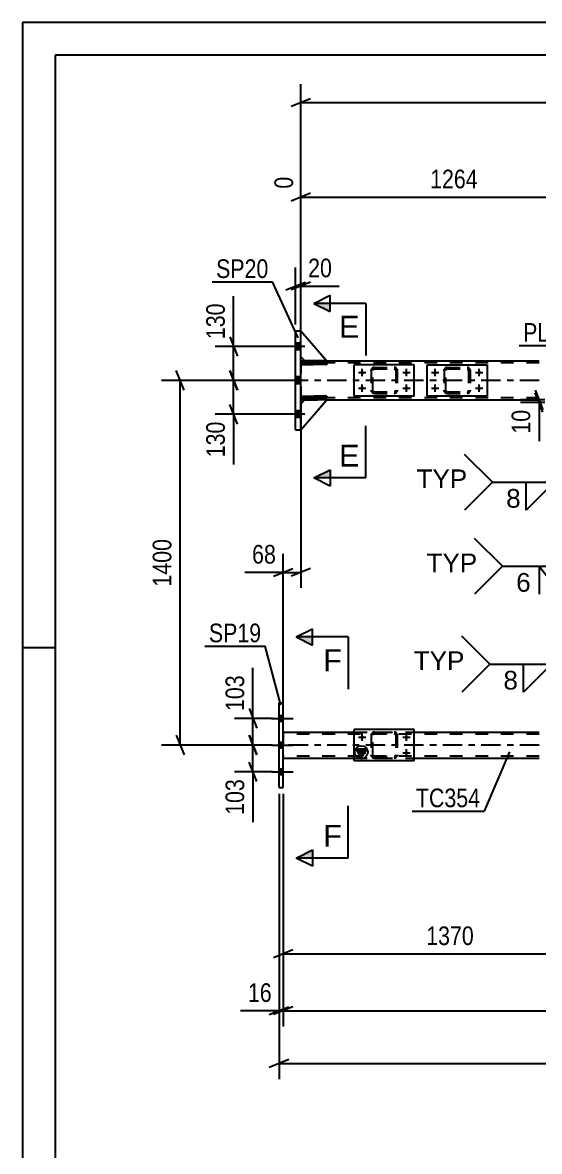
# Model space of a CAD drawing. Header units: millimetres. Extents: x -834 to 355, y -855 to -14.
# Drawn here: x -834 to -754.5, y -187.7 to -14.3 of the extents above; entities that cross this region are included whole.
import ezdxf

# ---------------------------------------------------------------- set-up
doc = ezdxf.new("R2010")
doc.units = ezdxf.units.MM
doc.linetypes.add('DXK_LINE_DOT2', pattern=[3.9198, 1.9599, -1.9599])
doc.linetypes.add('DXK_LINE_DOT3', pattern=[5.9187, 2.979, -0.9799, 0.9799, -0.9799])
doc.styles.add('Arial', font='ARIAL.TTF', dxfattribs={"height": 0.2})
doc.styles.add('Arial Narrow', font='ARIALN.TTF', dxfattribs={"height": 0.2})

# ---------------------------------------------------------------- blocks, each defined once
blk = doc.blocks.new('Unknown-570384938-1134')
at = {"color": 5, "linetype": 'Continuous'}
for p, q in [((355.05, -14.33), (-833.95, -14.33)), ((-833.95, -14.33), (-833.95, -855.33)), ((350.05, -19.33), (-828.95, -19.33)), ((-828.95, -19.33), (-828.95, -850.33)), ((-828.95, -110.33), (-833.95, -110.33))]:
    blk.add_line(p, q, dxfattribs=at)
blk = doc.blocks.new('Bolt-570384938-11714 - 11708')
at = {"linetype": 'Continuous'}
for points in [[(-781.77, -67.79, -1), (-781.77, -68.35, -1)], [(-774.97, -67.79, -1), (-774.97, -68.35, -1)], [(-781.77, -70.19, -1), (-781.77, -70.75, -1)], [(-774.97, -70.19, -1), (-774.97, -70.75, -1)]]:
    blk.add_hatch(color=1, dxfattribs=at).paths.add_polyline_path(points)
at = {"color": 1, "linetype": 'Continuous'}
for p, q in [((-781.77, -68.63), (-781.77, -67.51)), ((-774.97, -68.63), (-774.97, -67.51)), ((-782.33, -68.07), (-781.21, -68.07)), ((-775.53, -68.07), (-774.41, -68.07)), ((-782.33, -70.47), (-781.21, -70.47)), ((-781.77, -71.03), (-781.77, -69.91)), ((-775.53, -70.47), (-774.41, -70.47)), ((-774.97, -71.03), (-774.97, -69.91))]:
    blk.add_line(p, q, dxfattribs=at)
blk = doc.blocks.new('Bolt-570384938-11721 - 11708')
at = {"linetype": 'Continuous'}
for points in [[(-781.77, -123.79, -1), (-781.77, -124.35, -1)], [(-774.97, -123.79, -1), (-774.97, -124.35, -1)], [(-781.77, -126.19, -1), (-781.77, -126.75, -1)], [(-774.97, -126.19, -1), (-774.97, -126.75, -1)]]:
    blk.add_hatch(color=1, dxfattribs=at).paths.add_polyline_path(points)
at = {"color": 1, "linetype": 'Continuous'}
for p, q in [((-782.33, -124.07), (-781.21, -124.07)), ((-781.77, -124.63), (-781.77, -123.51)), ((-775.53, -124.07), (-774.41, -124.07)), ((-774.97, -124.63), (-774.97, -123.51)), ((-782.33, -126.47), (-781.21, -126.47)), ((-781.77, -127.03), (-781.77, -125.91)), ((-775.53, -126.47), (-774.41, -126.47)), ((-774.97, -127.03), (-774.97, -125.91))]:
    blk.add_line(p, q, dxfattribs=at)
blk = doc.blocks.new('Part-570384938-11805 - 11708')
at = {"color": 2, "linetype": 'Continuous'}
for p, q in [((-773.77, -122.87), (-782.97, -122.87)), ((-782.97, -127.67), (-782.97, -122.87)), ((-773.77, -127.67), (-773.77, -122.87)), ((-773.77, -127.67), (-782.97, -127.67))]:
    blk.add_line(p, q, dxfattribs=at)
blk = doc.blocks.new('Part-570384938-11806 - 11708')
at = {"color": 7, "linetype": 'DXK_LINE_DOT2'}
for p, q in [((-780.37, -67.75), (-780.33, -67.57)), ((-780.33, -67.57), (-780.37, -67.75)), ((-780.11, -67.66), (-780.06, -67.58)), ((-780.07, -67.31), (-779.89, -67.27)), ((-779.89, -67.27), (-780.07, -67.31)), ((-780.06, -67.58), (-779.98, -67.53)), ((-779.98, -67.53), (-779.89, -67.51)), ((-779.89, -67.27), (-776.85, -67.27)), ((-779.89, -67.51), (-776.85, -67.51)), ((-776.85, -67.27), (-776.66, -67.31)), ((-776.66, -67.31), (-776.85, -67.27)), ((-776.85, -67.51), (-776.76, -67.53)), ((-776.76, -67.53), (-776.68, -67.58)), ((-776.68, -67.58), (-776.63, -67.66)), ((-776.4, -67.57), (-776.37, -67.75)), ((-776.37, -67.75), (-776.4, -67.57)), ((-780.37, -67.75), (-780.37, -70.79)), ((-780.13, -67.75), (-780.11, -67.66)), ((-780.13, -70.79), (-780.13, -67.75)), ((-776.63, -67.66), (-776.61, -67.75)), ((-776.61, -67.75), (-776.61, -70.79)), ((-776.37, -67.75), (-776.37, -70.79)), ((-780.33, -70.97), (-780.37, -70.79)), ((-780.37, -70.79), (-780.33, -70.97)), ((-780.11, -70.88), (-780.13, -70.79)), ((-780.06, -70.96), (-780.11, -70.88)), ((-779.98, -71.01), (-780.06, -70.96)), ((-779.89, -71.03), (-779.98, -71.01)), ((-779.89, -71.03), (-776.85, -71.03)), ((-776.76, -71.01), (-776.85, -71.03)), ((-776.68, -70.96), (-776.76, -71.01)), ((-776.63, -70.88), (-776.68, -70.96)), ((-776.61, -70.79), (-776.63, -70.88)), ((-776.37, -70.79), (-776.4, -70.97)), ((-776.4, -70.97), (-776.37, -70.79)), ((-779.89, -71.27), (-780.07, -71.23)), ((-780.07, -71.23), (-779.89, -71.27)), ((-779.89, -71.27), (-776.85, -71.27)), ((-776.66, -71.23), (-776.85, -71.27)), ((-776.85, -71.27), (-776.66, -71.23))]:
    blk.add_line(p, q, dxfattribs=at)
for centre, start, end in [((-779.89, -67.75), 112.5, 157.5), ((-779.89, -67.75), 112.5, 157.5), ((-776.85, -67.75), 22.5, 67.5), ((-776.85, -67.75), 22.5, 67.5), ((-779.89, -70.79), 202.5, 247.5), ((-779.89, -70.79), 202.5, 247.5), ((-776.85, -70.79), 292.5, 337.5), ((-776.85, -70.79), 292.5, 337.5)]:
    blk.add_arc(centre, 0.48, start, end, dxfattribs=at)
blk = doc.blocks.new('Part-570384938-11941 - 11708')
at = {"color": 2, "linetype": 'Continuous'}
for p, q in [((-791.99, -76.87), (-791.99, -61.67)), ((-791.99, -61.67), (-791.19, -61.67)), ((-791.19, -76.87), (-791.19, -61.67)), ((-791.99, -76.87), (-791.19, -76.87))]:
    blk.add_line(p, q, dxfattribs=at)
blk = doc.blocks.new('Bolt-570384938-12163 - 11708')
at = {"linetype": 'Continuous'}
for points in [[(-770.57, -67.79, -1), (-770.57, -68.35, -1)], [(-763.77, -67.79, -1), (-763.77, -68.35, -1)], [(-770.57, -70.19, -1), (-770.57, -70.75, -1)], [(-763.77, -70.19, -1), (-763.77, -70.75, -1)]]:
    blk.add_hatch(color=1, dxfattribs=at).paths.add_polyline_path(points)
at = {"color": 1, "linetype": 'Continuous'}
for p, q in [((-770.57, -68.63), (-770.57, -67.51)), ((-763.77, -68.63), (-763.77, -67.51)), ((-771.13, -68.07), (-770.01, -68.07)), ((-764.33, -68.07), (-763.21, -68.07)), ((-771.13, -70.47), (-770.01, -70.47)), ((-770.57, -71.03), (-770.57, -69.91)), ((-764.33, -70.47), (-763.21, -70.47)), ((-763.77, -71.03), (-763.77, -69.91))]:
    blk.add_line(p, q, dxfattribs=at)
blk = doc.blocks.new('Part-570384938-11804 - 11708')
at = {"color": 7, "linetype": 'DXK_LINE_DOT2'}
for p, q in [((-780.37, -123.75), (-780.33, -123.57)), ((-780.33, -123.57), (-780.37, -123.75)), ((-780.37, -123.75), (-780.37, -126.79)), ((-780.13, -123.75), (-780.11, -123.66)), ((-780.13, -126.79), (-780.13, -123.75)), ((-780.11, -123.66), (-780.06, -123.58)), ((-780.07, -123.31), (-779.89, -123.27)), ((-779.89, -123.27), (-780.07, -123.31)), ((-780.06, -123.58), (-779.98, -123.53)), ((-779.98, -123.53), (-779.89, -123.51)), ((-779.89, -123.27), (-776.85, -123.27)), ((-779.89, -123.51), (-776.85, -123.51)), ((-776.85, -123.27), (-776.66, -123.31)), ((-776.66, -123.31), (-776.85, -123.27)), ((-776.85, -123.51), (-776.76, -123.53)), ((-776.76, -123.53), (-776.68, -123.58)), ((-776.68, -123.58), (-776.63, -123.66)), ((-776.63, -123.66), (-776.61, -123.75)), ((-776.61, -123.75), (-776.61, -126.79)), ((-776.4, -123.57), (-776.37, -123.75)), ((-776.37, -123.75), (-776.4, -123.57)), ((-776.37, -123.75), (-776.37, -126.79)), ((-780.33, -126.97), (-780.37, -126.79)), ((-780.37, -126.79), (-780.33, -126.97)), ((-780.11, -126.88), (-780.13, -126.79)), ((-780.06, -126.96), (-780.11, -126.88)), ((-779.89, -127.27), (-780.07, -127.23)), ((-780.07, -127.23), (-779.89, -127.27)), ((-779.98, -127.01), (-780.06, -126.96)), ((-779.89, -127.03), (-779.98, -127.01)), ((-779.89, -127.03), (-776.85, -127.03)), ((-779.89, -127.27), (-776.85, -127.27)), ((-776.76, -127.01), (-776.85, -127.03)), ((-776.66, -127.23), (-776.85, -127.27)), ((-776.85, -127.27), (-776.66, -127.23)), ((-776.68, -126.96), (-776.76, -127.01)), ((-776.63, -126.88), (-776.68, -126.96)), ((-776.61, -126.79), (-776.63, -126.88)), ((-776.37, -126.79), (-776.4, -126.97)), ((-776.4, -126.97), (-776.37, -126.79))]:
    blk.add_line(p, q, dxfattribs=at)
at = {"color": 7, "linetype": 'DXK_LINE_DOT3'}
blk.add_line((-778.37, -125.27), (-778.37, -125.27), dxfattribs=at)
at = {"color": 7, "linetype": 'DXK_LINE_DOT2'}
for centre, start, end in [((-779.89, -123.75), 112.5, 157.5), ((-779.89, -123.75), 112.5, 157.5), ((-776.85, -123.75), 22.5, 67.5), ((-776.85, -123.75), 22.5, 67.5), ((-779.89, -126.79), 202.5, 247.5), ((-779.89, -126.79), 202.5, 247.5), ((-776.85, -126.79), 292.5, 337.5), ((-776.85, -126.79), 292.5, 337.5)]:
    blk.add_arc(centre, 0.48, start, end, dxfattribs=at)
blk = doc.blocks.new('Part-570384938-11820 - 11708')
at = {"color": 7, "linetype": 'DXK_LINE_DOT2'}
for p, q in [((-769.17, -67.75), (-769.14, -67.57)), ((-769.14, -67.57), (-769.17, -67.75)), ((-768.92, -67.66), (-768.86, -67.58)), ((-768.88, -67.31), (-768.69, -67.27)), ((-768.69, -67.27), (-768.88, -67.31)), ((-768.86, -67.58), (-768.79, -67.53)), ((-768.79, -67.53), (-768.69, -67.51)), ((-768.69, -67.27), (-765.65, -67.27)), ((-768.69, -67.51), (-765.65, -67.51)), ((-765.65, -67.27), (-765.47, -67.31)), ((-765.47, -67.31), (-765.65, -67.27)), ((-765.65, -67.51), (-765.56, -67.53)), ((-765.56, -67.53), (-765.48, -67.58)), ((-765.48, -67.58), (-765.43, -67.66)), ((-765.21, -67.57), (-765.17, -67.75)), ((-765.17, -67.75), (-765.21, -67.57)), ((-769.17, -67.75), (-769.17, -70.79)), ((-768.93, -67.75), (-768.92, -67.66)), ((-768.93, -70.79), (-768.93, -67.75)), ((-765.43, -67.66), (-765.41, -67.75)), ((-765.41, -67.75), (-765.41, -70.79)), ((-765.17, -67.75), (-765.17, -70.79)), ((-769.14, -70.97), (-769.17, -70.79)), ((-769.17, -70.79), (-769.14, -70.97)), ((-768.92, -70.88), (-768.93, -70.79)), ((-768.86, -70.96), (-768.92, -70.88)), ((-768.79, -71.01), (-768.86, -70.96)), ((-768.69, -71.03), (-768.79, -71.01)), ((-768.69, -71.03), (-765.65, -71.03)), ((-765.56, -71.01), (-765.65, -71.03)), ((-765.48, -70.96), (-765.56, -71.01)), ((-765.43, -70.88), (-765.48, -70.96)), ((-765.41, -70.79), (-765.43, -70.88)), ((-765.17, -70.79), (-765.21, -70.97)), ((-765.21, -70.97), (-765.17, -70.79)), ((-768.69, -71.27), (-768.88, -71.23)), ((-768.88, -71.23), (-768.69, -71.27)), ((-768.69, -71.27), (-765.65, -71.27)), ((-765.47, -71.23), (-765.65, -71.27)), ((-765.65, -71.27), (-765.47, -71.23))]:
    blk.add_line(p, q, dxfattribs=at)
for centre, start, end in [((-768.69, -67.75), 112.5, 157.5), ((-768.69, -67.75), 112.5, 157.5), ((-765.65, -67.75), 22.5, 67.5), ((-765.65, -67.75), 22.5, 67.5), ((-768.69, -70.79), 202.5, 247.5), ((-768.69, -70.79), 202.5, 247.5), ((-765.65, -70.79), 292.5, 337.5), ((-765.65, -70.79), 292.5, 337.5)]:
    blk.add_arc(centre, 0.48, start, end, dxfattribs=at)
blk = doc.blocks.new('Part-570384938-12167 - 11708')
at = {"color": 7, "linetype": 'DXK_LINE_DOT2'}
for p, q in [((-787.19, -66.51), (-791.19, -66.51)), ((-791.19, -66.51), (-791.19, -66.83)), ((-791.19, -66.83), (-787.19, -66.83)), ((-790.59, -66.51), (-790.59, -66.83)), ((-787.19, -66.83), (-787.19, -66.51))]:
    blk.add_line(p, q, dxfattribs=at)
blk = doc.blocks.new('Bolt-570384938-12161 - 11708')
at = {"linetype": 'Continuous'}
for points in [[(-791.99, -63.55), (-791.99, -64.59), (-791.19, -64.59), (-791.19, -63.55)], [(-791.99, -63.55), (-791.99, -64.59), (-791.19, -64.59), (-791.19, -63.55)], [(-791.99, -63.55), (-791.99, -64.59), (-791.19, -64.59), (-791.19, -63.55)], [(-791.99, -68.75), (-791.99, -69.79), (-791.19, -69.79), (-791.19, -68.75)], [(-791.99, -68.75), (-791.99, -69.79), (-791.19, -69.79), (-791.19, -68.75)], [(-791.99, -73.95), (-791.99, -74.99), (-791.19, -74.99), (-791.19, -73.95)], [(-791.99, -73.95), (-791.99, -74.99), (-791.19, -74.99), (-791.19, -73.95)], [(-791.99, -73.95), (-791.99, -74.99), (-791.19, -74.99), (-791.19, -73.95)]]:
    blk.add_hatch(color=1, dxfattribs=at).paths.add_polyline_path(points)
at = {"color": 1, "linetype": 'Continuous'}
for p, q in [((-790.59, -64.07), (-794.79, -64.07)), ((-790.59, -64.07), (-794.79, -64.07)), ((-790.59, -64.07), (-794.79, -64.07)), ((-791.19, -63.55), (-791.99, -63.55)), ((-791.19, -63.55), (-791.99, -63.55)), ((-791.19, -63.55), (-791.99, -63.55)), ((-791.19, -64.59), (-791.99, -64.59)), ((-791.19, -64.59), (-791.99, -64.59)), ((-791.19, -64.59), (-791.99, -64.59)), ((-790.59, -69.27), (-794.79, -69.27)), ((-790.59, -69.27), (-794.79, -69.27)), ((-791.19, -68.75), (-791.99, -68.75)), ((-791.19, -68.75), (-791.99, -68.75)), ((-791.19, -69.79), (-791.99, -69.79)), ((-791.19, -69.79), (-791.99, -69.79)), ((-790.59, -74.47), (-794.79, -74.47)), ((-790.59, -74.47), (-794.79, -74.47)), ((-790.59, -74.47), (-794.79, -74.47)), ((-791.19, -73.95), (-791.99, -73.95)), ((-791.19, -73.95), (-791.99, -73.95)), ((-791.19, -73.95), (-791.99, -73.95)), ((-791.19, -74.99), (-791.99, -74.99)), ((-791.19, -74.99), (-791.99, -74.99)), ((-791.19, -74.99), (-791.99, -74.99))]:
    blk.add_line(p, q, dxfattribs=at)
blk = doc.blocks.new('Part-570384938-12165 - 11708')
at = {"color": 2, "linetype": 'Continuous'}
for p, q in [((-791.19, -66.83), (-791.19, -66.51)), ((-791.19, -66.51), (-787.19, -66.51)), ((-787.19, -66.83), (-791.19, -66.83)), ((-787.19, -66.51), (-787.19, -66.83))]:
    blk.add_line(p, q, dxfattribs=at)
at = {"color": 7, "linetype": 'DXK_LINE_DOT2'}
blk.add_line((-790.59, -66.83), (-790.59, -66.51), dxfattribs=at)
blk = doc.blocks.new('Part-570384938-11895 - 11708')
at = {"color": 2, "linetype": 'Continuous'}
for p, q in [((-794.54, -131.77), (-794.54, -118.77)), ((-794.54, -118.77), (-793.9, -118.77)), ((-793.9, -131.77), (-793.9, -118.77)), ((-794.54, -131.77), (-793.9, -131.77))]:
    blk.add_line(p, q, dxfattribs=at)
blk = doc.blocks.new('Part-570384938-11989 - 11708')
at = {"color": 2, "linetype": 'Continuous'}
for p, q in [((-791.19, -66.27), (-790.59, -66.27)), ((-787.19, -66.27), (-754.57, -66.27)), ((-791.19, -72.27), (-790.59, -72.27)), ((-787.19, -72.27), (-754.57, -72.27))]:
    blk.add_line(p, q, dxfattribs=at)
at = {"color": 7, "linetype": 'DXK_LINE_DOT2'}
for p, q in [((-791.19, -66.27), (-791.19, -72.27)), ((-754.57, -66.59), (-791.19, -66.59)), ((-790.59, -66.27), (-787.19, -66.27)), ((-754.57, -71.95), (-791.19, -71.95)), ((-790.59, -72.27), (-787.19, -72.27))]:
    blk.add_line(p, q, dxfattribs=at)
at = {"color": 7, "linetype": 'DXK_LINE_DOT3'}
blk.add_line((-754.57, -69.27), (-791.19, -69.27), dxfattribs=at)
blk = doc.blocks.new('Part-570384938-11997 - 11708')
at = {"color": 2, "linetype": 'Continuous'}
for p, q in [((-773.77, -66.87), (-782.97, -66.87)), ((-782.97, -71.67), (-782.97, -66.87)), ((-773.77, -71.67), (-773.77, -66.87)), ((-773.77, -71.67), (-782.97, -71.67))]:
    blk.add_line(p, q, dxfattribs=at)
blk = doc.blocks.new('Part-570384938-12112 - 11708')
at = {"linetype": 'Continuous'}
blk.add_hatch(color=2, dxfattribs=at).paths.add_polyline_path([(-781.9, -127.27), (-782.7, -125.87), (-781.1, -125.87)])
at = {"color": 2, "linetype": 'Continuous'}
for p, q in [((-793.9, -123.27), (-782.97, -123.27)), ((-773.77, -123.27), (-754.57, -123.27)), ((-781.9, -127.27), (-782.7, -125.87)), ((-782.7, -125.87), (-781.1, -125.87)), ((-781.1, -125.87), (-781.9, -127.27)), ((-793.9, -127.27), (-782.97, -127.27)), ((-773.77, -127.27), (-754.57, -127.27))]:
    blk.add_line(p, q, dxfattribs=at)
at = {"color": 7, "linetype": 'DXK_LINE_DOT2'}
for p, q in [((-793.9, -123.27), (-793.9, -127.27)), ((-754.57, -123.59), (-793.9, -123.59)), ((-782.97, -123.27), (-773.77, -123.27)), ((-754.57, -126.95), (-793.9, -126.95)), ((-782.97, -127.27), (-773.77, -127.27))]:
    blk.add_line(p, q, dxfattribs=at)
at = {"color": 7, "linetype": 'DXK_LINE_DOT3'}
blk.add_line((-754.57, -125.27), (-793.9, -125.27), dxfattribs=at)
at = {"color": 2, "linetype": 'Continuous'}
blk.add_circle((-781.9, -126.37), 1, dxfattribs=at)
blk = doc.blocks.new('Part-570384938-12140 - 11708')
at = {"color": 2, "linetype": 'Continuous'}
for p, q in [((-790.59, -72.27), (-791.19, -72.87)), ((-791.19, -76.87), (-787.19, -72.27)), ((-787.19, -72.27), (-790.59, -72.27))]:
    blk.add_line(p, q, dxfattribs=at)
at = {"color": 7, "linetype": 'DXK_LINE_DOT2'}
blk.add_line((-791.19, -72.87), (-791.19, -76.87), dxfattribs=at)
blk = doc.blocks.new('Part-570384938-12124 - 11708')
at = {"color": 2, "linetype": 'Continuous'}
for p, q in [((-771.77, -71.67), (-771.77, -66.87)), ((-771.77, -66.87), (-762.57, -66.87)), ((-762.57, -66.87), (-762.57, -71.67)), ((-762.57, -71.67), (-771.77, -71.67))]:
    blk.add_line(p, q, dxfattribs=at)
blk = doc.blocks.new('Bolt-570384938-12136 - 11708')
at = {"linetype": 'Continuous'}
for points in [[(-794.54, -120.73), (-794.54, -121.61), (-793.9, -121.61), (-793.9, -120.73)], [(-794.54, -120.73), (-794.54, -121.61), (-793.9, -121.61), (-793.9, -120.73)], [(-794.54, -120.73), (-794.54, -121.61), (-793.9, -121.61), (-793.9, -120.73)], [(-794.54, -124.83), (-794.54, -125.71), (-793.9, -125.71), (-793.9, -124.83)], [(-794.54, -124.83), (-794.54, -125.71), (-793.9, -125.71), (-793.9, -124.83)], [(-794.54, -128.93), (-794.54, -129.81), (-793.9, -129.81), (-793.9, -128.93)], [(-794.54, -128.93), (-794.54, -129.81), (-793.9, -129.81), (-793.9, -128.93)], [(-794.54, -128.93), (-794.54, -129.81), (-793.9, -129.81), (-793.9, -128.93)]]:
    blk.add_hatch(color=1, dxfattribs=at).paths.add_polyline_path(points)
at = {"color": 1, "linetype": 'Continuous'}
for p, q in [((-795.7, -121.17), (-792.38, -121.17)), ((-795.7, -121.17), (-792.38, -121.17)), ((-795.7, -121.17), (-792.38, -121.17)), ((-794.54, -120.73), (-793.9, -120.73)), ((-794.54, -120.73), (-793.9, -120.73)), ((-794.54, -120.73), (-793.9, -120.73)), ((-794.54, -121.61), (-793.9, -121.61)), ((-794.54, -121.61), (-793.9, -121.61)), ((-794.54, -121.61), (-793.9, -121.61)), ((-795.7, -125.27), (-792.38, -125.27)), ((-795.7, -125.27), (-792.38, -125.27)), ((-794.54, -124.83), (-793.9, -124.83)), ((-794.54, -124.83), (-793.9, -124.83)), ((-794.54, -125.71), (-793.9, -125.71)), ((-794.54, -125.71), (-793.9, -125.71)), ((-795.7, -129.37), (-792.38, -129.37)), ((-795.7, -129.37), (-792.38, -129.37)), ((-795.7, -129.37), (-792.38, -129.37)), ((-794.54, -128.93), (-793.9, -128.93)), ((-794.54, -128.93), (-793.9, -128.93)), ((-794.54, -128.93), (-793.9, -128.93)), ((-794.54, -129.81), (-793.9, -129.81)), ((-794.54, -129.81), (-793.9, -129.81)), ((-794.54, -129.81), (-793.9, -129.81))]:
    blk.add_line(p, q, dxfattribs=at)
blk = doc.blocks.new('Part-570384938-12138 - 11708')
at = {"color": 2, "linetype": 'Continuous'}
for p, q in [((-791.19, -61.67), (-787.19, -66.27)), ((-790.59, -66.27), (-791.19, -65.67)), ((-787.19, -66.27), (-790.59, -66.27))]:
    blk.add_line(p, q, dxfattribs=at)
at = {"color": 7, "linetype": 'DXK_LINE_DOT2'}
blk.add_line((-791.19, -65.67), (-791.19, -61.67), dxfattribs=at)
blk = doc.blocks.new('Part-570384938-12139 - 11708')
at = {"color": 7, "linetype": 'DXK_LINE_DOT2'}
for p, q in [((-791.19, -65.67), (-791.19, -61.67)), ((-791.19, -61.67), (-787.19, -66.27)), ((-790.59, -66.27), (-791.19, -65.67)), ((-787.19, -66.27), (-790.59, -66.27))]:
    blk.add_line(p, q, dxfattribs=at)
blk = doc.blocks.new('Part-570384938-12141 - 11708')
at = {"color": 7, "linetype": 'DXK_LINE_DOT2'}
for p, q in [((-790.59, -72.27), (-791.19, -72.87)), ((-791.19, -76.87), (-787.19, -72.27)), ((-787.19, -72.27), (-790.59, -72.27)), ((-791.19, -72.87), (-791.19, -76.87))]:
    blk.add_line(p, q, dxfattribs=at)
blk = doc.blocks.new('Part-570384938-12166 - 11708')
at = {"color": 2, "linetype": 'Continuous'}
for p, q in [((-791.19, -72.03), (-791.19, -71.71)), ((-791.19, -71.71), (-787.19, -71.71)), ((-787.19, -72.03), (-791.19, -72.03)), ((-787.19, -71.71), (-787.19, -72.03))]:
    blk.add_line(p, q, dxfattribs=at)
at = {"color": 7, "linetype": 'DXK_LINE_DOT2'}
blk.add_line((-790.59, -72.03), (-790.59, -71.71), dxfattribs=at)
blk = doc.blocks.new('Part-570384938-12168 - 11708')
at = {"color": 7, "linetype": 'DXK_LINE_DOT2'}
for p, q in [((-787.19, -71.71), (-791.19, -71.71)), ((-791.19, -71.71), (-791.19, -72.03)), ((-791.19, -72.03), (-787.19, -72.03)), ((-790.59, -71.71), (-790.59, -72.03)), ((-787.19, -72.03), (-787.19, -71.71))]:
    blk.add_line(p, q, dxfattribs=at)
blk = doc.blocks.new('StraightDimension-570384938-13376 - 11708')
at = {"color": 7, "linetype": 'Continuous'}
for p, q in [((-791.99, -60.67), (-791.99, -51.94)), ((-791.19, -60.67), (-791.19, -51.94)), ((-793.49, -55.39), (-790.49, -54.19)), ((-789.69, -54.19), (-792.69, -55.39)), ((-791.99, -54.79), (-791.19, -54.79))]:
    blk.add_line(p, q, dxfattribs=at)
at = {"color": 0}
blk.add_wipeout([(-785.81, -54.04), (-785.81, -49.84), (-790.67, -49.84), (-790.67, -54.04)], dxfattribs=at)
at = {"color": 7, "linetype": 'Continuous'}
blk.add_line((-791.19, -54.79), (-785.29, -54.79), dxfattribs=at)
blk.add_line((-791.19, -54.79), (-785.29, -54.79), dxfattribs=at)
at = {"color": 3, "style": 'Arial Narrow'}
blk.add_text('20', height=2.863, dxfattribs=at).set_placement((-790.07, -53.44))
blk = doc.blocks.new('StraightDimension-570384938-12586 - 11708')
at = {"color": 7, "linetype": 'Continuous'}
for p, q in [((-793.9, -132.77), (-793.9, -168.46)), ((-792.4, -165.46), (-795.4, -166.66)), ((-793.9, -166.06), (-80.02, -166.06))]:
    blk.add_line(p, q, dxfattribs=at)
blk = doc.blocks.new('StraightDimension-570384938-34352 - 11708')
at = {"color": 7, "linetype": 'Continuous'}
for p, q in [((-799.15, -123.77), (-797.95, -126.77)), ((-795.54, -125.27), (-801.4, -125.27)), ((-798.55, -129.37), (-798.55, -125.27)), ((-797.95, -130.87), (-799.15, -127.87)), ((-795.54, -129.37), (-801.4, -129.37))]:
    blk.add_line(p, q, dxfattribs=at)
at = {"color": 0}
blk.add_wipeout([(-799.3, -129.89), (-803.5, -129.89), (-803.5, -136.58), (-799.3, -136.58)], dxfattribs=at)
at = {"color": 7, "linetype": 'Continuous'}
blk.add_line((-798.55, -129.37), (-798.55, -137.1), dxfattribs=at)
blk.add_line((-798.55, -129.37), (-798.55, -137.1), dxfattribs=at)
at = {"color": 3, "style": 'Arial Narrow'}
blk.add_text('103', height=2.863, rotation=90.0002, dxfattribs=at).set_placement((-799.9, -135.98))
blk = doc.blocks.new('StraightDimension-570384938-12739 - 11708')
at = {"color": 7, "linetype": 'Continuous'}
for p, q in [((-742.62, -124.27), (-742.62, -159.73)), ((-793.9, -132.77), (-793.9, -159.73)), ((-792.4, -156.73), (-795.4, -157.93)), ((-793.9, -157.33), (-742.62, -157.33)), ((-744.12, -157.93), (-741.12, -156.73))]:
    blk.add_line(p, q, dxfattribs=at)
at = {"color": 0}
blk.add_wipeout([(-764.01, -156.58), (-764.01, -152.38), (-772.52, -152.38), (-772.52, -156.58)], dxfattribs=at)
at = {"color": 3, "style": 'Arial Narrow'}
blk.add_text('1370', height=2.863, dxfattribs=at).set_placement((-771.92, -155.98))
blk = doc.blocks.new('StraightDimension-570384938-34368 - 11708')
at = {"color": 7, "linetype": 'Continuous'}
for p, q in [((-792.99, -69.27), (-812.59, -69.27)), ((-809.14, -70.77), (-810.34, -67.77)), ((-809.74, -125.27), (-809.74, -69.27)), ((-810.34, -123.77), (-809.14, -126.77)), ((-795.54, -125.27), (-812.59, -125.27))]:
    blk.add_line(p, q, dxfattribs=at)
at = {"color": 0}
blk.add_wipeout([(-810.49, -93.01), (-814.69, -93.01), (-814.69, -101.53), (-810.49, -101.53)], dxfattribs=at)
at = {"color": 3, "style": 'Arial Narrow'}
blk.add_text('1400', height=2.863, rotation=90.0002, dxfattribs=at).set_placement((-811.09, -100.93))
blk = doc.blocks.new('StraightDimension-570384938-12944 - 11708')
at = {"color": 7, "linetype": 'Continuous'}
for p, q in [((-755.19, -70.77), (-753.99, -73.77)), ((-745.14, -72.27), (-757.44, -72.27)), ((-745.14, -72.67), (-757.44, -72.67)), ((-753.99, -74.17), (-755.19, -71.17)), ((-754.59, -72.67), (-754.59, -72.27))]:
    blk.add_line(p, q, dxfattribs=at)
at = {"color": 0, "linetype": 'Continuous'}
blk.add_wipeout([(-749.49, -71.83), (-753.69, -71.83), (-753.69, -79.42), (-749.49, -79.42)], dxfattribs=at)
at = {"color": 0}
blk.add_wipeout([(-755.34, -73.19), (-759.54, -73.19), (-759.54, -78.05), (-755.34, -78.05)], dxfattribs=at)
at = {"color": 7, "linetype": 'Continuous'}
blk.add_line((-754.59, -72.67), (-754.59, -78.58), dxfattribs=at)
blk.add_line((-754.59, -72.67), (-754.59, -78.58), dxfattribs=at)
at = {"color": 3, "linetype": 'Continuous', "style": 'Arial Narrow'}
blk.add_text('TYP', height=2.863, rotation=90.0002, dxfattribs=at).set_placement((-750.09, -78.82))
at = {"color": 3, "style": 'Arial Narrow'}
blk.add_text('10', height=2.863, rotation=90.0002, dxfattribs=at).set_placement((-755.94, -77.45))
blk = doc.blocks.new('StraightDimension-570384938-12519 - 11708')
at = {"color": 7, "linetype": 'Continuous'}
for p, q in [((-792.99, -64.07), (-804.37, -64.07)), ((-802.12, -62.57), (-800.92, -65.57)), ((-801.52, -69.27), (-801.52, -64.07)), ((-792.99, -69.27), (-804.37, -69.27)), ((-800.92, -70.77), (-802.12, -67.77))]:
    blk.add_line(p, q, dxfattribs=at)
at = {"color": 0}
blk.add_wipeout([(-802.27, -56.86), (-806.47, -56.86), (-806.47, -63.54), (-802.27, -63.54)], dxfattribs=at)
at = {"color": 7, "linetype": 'Continuous'}
blk.add_line((-801.52, -64.07), (-801.52, -56.34), dxfattribs=at)
blk.add_line((-801.52, -64.07), (-801.52, -56.34), dxfattribs=at)
at = {"color": 3, "style": 'Arial Narrow'}
blk.add_text('130', height=2.863, rotation=90.0002, dxfattribs=at).set_placement((-802.87, -62.94))
blk = doc.blocks.new('StraightDimension-570384938-34351 - 11708')
at = {"color": 7, "linetype": 'Continuous'}
for p, q in [((-795.54, -121.17), (-801.4, -121.17)), ((-799.15, -119.67), (-797.95, -122.67)), ((-798.55, -125.27), (-798.55, -121.17)), ((-797.95, -126.77), (-799.15, -123.77)), ((-795.54, -125.27), (-801.4, -125.27))]:
    blk.add_line(p, q, dxfattribs=at)
at = {"color": 0}
blk.add_wipeout([(-799.3, -113.96), (-803.5, -113.96), (-803.5, -120.64), (-799.3, -120.64)], dxfattribs=at)
at = {"color": 7, "linetype": 'Continuous'}
blk.add_line((-798.55, -121.17), (-798.55, -113.43), dxfattribs=at)
blk.add_line((-798.55, -121.17), (-798.55, -113.43), dxfattribs=at)
at = {"color": 3, "style": 'Arial Narrow'}
blk.add_text('103', height=2.863, rotation=90.0002, dxfattribs=at).set_placement((-799.9, -120.04))
blk = doc.blocks.new('StraightDimension-570384938-12511 - 11708')
at = {"color": 7, "linetype": 'Continuous'}
for p, q in [((-792.99, -69.27), (-804.37, -69.27)), ((-802.12, -67.77), (-800.92, -70.77)), ((-801.52, -74.47), (-801.52, -69.27)), ((-792.99, -74.47), (-804.37, -74.47)), ((-800.92, -75.97), (-802.12, -72.97))]:
    blk.add_line(p, q, dxfattribs=at)
at = {"color": 0}
blk.add_wipeout([(-802.27, -74.99), (-806.47, -74.99), (-806.47, -81.68), (-802.27, -81.68)], dxfattribs=at)
at = {"color": 7, "linetype": 'Continuous'}
blk.add_line((-801.52, -74.47), (-801.52, -82.2), dxfattribs=at)
blk.add_line((-801.52, -74.47), (-801.52, -82.2), dxfattribs=at)
at = {"color": 3, "style": 'Arial Narrow'}
blk.add_text('130', height=2.863, rotation=90.0002, dxfattribs=at).set_placement((-802.87, -81.08))
blk = doc.blocks.new('StraightDimension-570384938-12551 - 11708')
at = {"color": 7, "linetype": 'Continuous'}
for p, q in [((-791.19, -73.27), (-791.19, -101.15)), ((-793.9, -122.27), (-793.9, -95.9)), ((-795.4, -99.35), (-792.4, -98.15)), ((-793.9, -98.75), (-791.19, -98.75)), ((-789.69, -98.15), (-792.69, -99.35))]:
    blk.add_line(p, q, dxfattribs=at)
at = {"color": 0}
blk.add_wipeout([(-794.42, -98), (-794.42, -93.8), (-799.28, -93.8), (-799.28, -98)], dxfattribs=at)
at = {"color": 7, "linetype": 'Continuous'}
blk.add_line((-793.9, -98.75), (-799.81, -98.75), dxfattribs=at)
blk.add_line((-793.9, -98.75), (-799.81, -98.75), dxfattribs=at)
at = {"color": 3, "style": 'Arial Narrow'}
blk.add_text('68', height=2.863, dxfattribs=at).set_placement((-798.68, -97.4))
blk = doc.blocks.new('StraightDimension-570384938-12606 - 11708')
at = {"color": 7, "linetype": 'Continuous'}
for p, q in [((-794.54, -132.77), (-794.54, -168.46)), ((-793.9, -132.77), (-793.9, -168.46)), ((-796.04, -166.66), (-793.04, -165.46)), ((-792.4, -165.46), (-795.4, -166.66)), ((-794.54, -166.06), (-793.9, -166.06))]:
    blk.add_line(p, q, dxfattribs=at)
at = {"color": 0}
blk.add_wipeout([(-795.06, -165.31), (-795.06, -161.11), (-799.92, -161.11), (-799.92, -165.31)], dxfattribs=at)
at = {"color": 7, "linetype": 'Continuous'}
blk.add_line((-794.54, -166.06), (-800.45, -166.06), dxfattribs=at)
blk.add_line((-794.54, -166.06), (-800.45, -166.06), dxfattribs=at)
at = {"color": 3, "style": 'Arial Narrow'}
blk.add_text('16', height=2.863, dxfattribs=at).set_placement((-799.32, -164.71))
blk = doc.blocks.new('StraightDimension-570384938-12660 - 11708')
at = {"color": 7, "linetype": 'Continuous'}
for p, q in [((-794.54, -132.77), (-794.54, -176.56)), ((-793.04, -173.56), (-796.04, -174.76)), ((-794.54, -174.16), (-79.38, -174.16))]:
    blk.add_line(p, q, dxfattribs=at)
blk = doc.blocks.new('StraightDimension-570384938-12998 - 11708')
at = {"color": 7, "linetype": 'Continuous'}
for p, q in [((-791.19, -60.67), (-791.19, -23.77)), ((-789.69, -26.02), (-792.69, -27.22)), ((-791.19, -26.62), (-93.19, -26.62))]:
    blk.add_line(p, q, dxfattribs=at)
blk = doc.blocks.new('StraightDimension-570384938-34951 - 11708')
at = {"color": 7, "linetype": 'Continuous'}
for p, q in [((-744.14, -71.27), (-744.14, -32.52)), ((-791.19, -65.27), (-791.19, -38)), ((-789.69, -40.53), (-792.69, -41.73)), ((-791.19, -41.13), (-744.14, -41.13)), ((-745.64, -41.73), (-742.64, -40.53))]:
    blk.add_line(p, q, dxfattribs=at)
at = {"color": 0, "linetype": 'Continuous'}
for points in [[(-744.74, -31.92), (-748.94, -31.92), (-748.94, -40.43), (-744.74, -40.43)], [(-791.79, -37.4), (-795.99, -37.4), (-795.99, -40.43), (-791.79, -40.43)]]:
    blk.add_wipeout(points, dxfattribs=at)
at = {"color": 0}
blk.add_wipeout([(-763.41, -40.38), (-763.41, -36.18), (-771.92, -36.18), (-771.92, -40.38)], dxfattribs=at)
at = {"color": 3, "linetype": 'Continuous', "style": 'Arial Narrow'}
for s, height, p in [('1264', 2.863, (-745.34, -39.83)), ('0', 2.86, (-792.39, -39.83))]:
    blk.add_text(s, height=height, rotation=90.0002, dxfattribs=at).set_placement(p)
at = {"color": 3, "style": 'Arial Narrow'}
blk.add_text('1264', height=2.863, dxfattribs=at).set_placement((-771.32, -39.78))
blk = doc.blocks.new('Mark-570384938-11937 - 11708')
at = {"color": 0}
blk.add_wipeout([(-796.17, -53.55), (-796.17, -50.55), (-804.21, -50.55), (-804.21, -53.55)], dxfattribs=at)
blk.add_wipeout([(-796.17, -53.55), (-796.17, -50.55), (-804.21, -50.55), (-804.21, -53.55)], dxfattribs=at)
at = {"color": 30, "linetype": 'Continuous'}
for p in [(-804.81, -54.15), (-791.59, -62.76)]:
    blk.add_line(p, (-795.57, -54.15), dxfattribs=at)
at = {"color": 3, "style": 'Arial Narrow'}
blk.add_text('SP20', height=2.863, dxfattribs=at).set_placement((-804.21, -53.55))
blk = doc.blocks.new('Mark-570384938-11891 - 11708')
at = {"color": 0}
blk.add_wipeout([(-797.28, -109.48), (-797.28, -106.48), (-805.32, -106.48), (-805.32, -109.48)], dxfattribs=at)
blk.add_wipeout([(-797.28, -109.48), (-797.28, -106.48), (-805.32, -106.48), (-805.32, -109.48)], dxfattribs=at)
at = {"color": 30, "linetype": 'Continuous'}
for p in [(-805.92, -110.08), (-794.25, -119.16)]:
    blk.add_line(p, (-796.68, -110.08), dxfattribs=at)
at = {"color": 3, "style": 'Arial Narrow'}
blk.add_text('SP19', height=2.863, dxfattribs=at).set_placement((-805.32, -109.48))
blk = doc.blocks.new('WeldMark-570384938-13633 - 11708')
at = {"linetype": 'Continuous'}
blk.add_hatch(color=30, dxfattribs=at).paths.add_polyline_path([(-734.63, -74.84), (-732.43, -72.67), (-733.35, -75.62)])
at = {"color": 30, "linetype": 'Continuous'}
blk.add_line((-732.43, -72.67), (-747.77, -97.82), dxfattribs=at)
at = {"color": 3, "linetype": 'Continuous'}
for p, q in [((-760.2, -97.82), (-764.48, -93.53)), ((-760.2, -97.82), (-764.48, -102.1)), ((-754.59, -97.82), (-751.16, -102.1)), ((-754.59, -97.82), (-754.59, -102.1))]:
    blk.add_line(p, q, dxfattribs=at)
for start, end in [(90, 270), (270, 90)]:
    blk.add_arc((-747.77, -97.82), 1.5, start, end, dxfattribs=at)
at = {"color": 0}
blk.add_wipeout([(-755.67, -101.92), (-755.67, -98.52), (-758.3, -98.52), (-758.3, -101.92)], dxfattribs=at)
at = {"color": 30, "linetype": 'Continuous'}
blk.add_line((-760.2, -97.82), (-747.77, -97.82), dxfattribs=at)
at = {"color": 3, "style": 'Arial'}
blk.add_text('6', height=2.87, dxfattribs=at).set_placement((-758.1, -101.72))
at = {"color": 0, "linetype": 'Continuous'}
blk.add_wipeout([(-764.1, -98.72), (-764.1, -95.72), (-771.87, -95.72), (-771.87, -98.72)], dxfattribs=at)
blk.add_wipeout([(-764.1, -98.72), (-764.1, -95.72), (-771.87, -95.72), (-771.87, -98.72)], dxfattribs=at)
at = {"color": 3, "linetype": 'Continuous', "style": 'Arial'}
blk.add_text('TYP', height=2.865, dxfattribs=at).set_placement((-771.87, -98.72))
blk = doc.blocks.new('WeldMark-570384938-13621 - 11708')
at = {"linetype": 'Continuous'}
blk.add_hatch(color=30, dxfattribs=at).paths.add_polyline_path([(-745.97, -74.76), (-744.14, -72.27), (-744.58, -75.33)])
at = {"color": 30, "linetype": 'Continuous'}
blk.add_line((-744.14, -72.27), (-749.31, -84.92), dxfattribs=at)
at = {"color": 3, "linetype": 'Continuous'}
for q in [(-766.02, -80.64), (-766.02, -89.21)]:
    blk.add_line((-761.74, -84.92), q, dxfattribs=at)
for start, end in [(90, 270), (270, 90)]:
    blk.add_arc((-749.31, -84.92), 1.5, start, end, dxfattribs=at)
at = {"color": 0}
blk.add_wipeout([(-757.21, -89.02), (-757.21, -85.62), (-759.84, -85.62), (-759.84, -89.02)], dxfattribs=at)
at = {"color": 30, "linetype": 'Continuous'}
blk.add_line((-761.74, -84.92), (-749.31, -84.92), dxfattribs=at)
at = {"color": 3, "linetype": 'Continuous'}
for p, q in [((-756.56, -84.92), (-752.27, -84.92)), ((-752.27, -84.92), (-756.56, -89.21)), ((-756.56, -89.21), (-756.56, -84.92))]:
    blk.add_line(p, q, dxfattribs=at)
at = {"color": 3, "style": 'Arial'}
blk.add_text('8', height=2.87, dxfattribs=at).set_placement((-759.64, -88.82))
at = {"color": 0, "linetype": 'Continuous'}
blk.add_wipeout([(-765.64, -85.82), (-765.64, -82.82), (-773.41, -82.82), (-773.41, -85.82)], dxfattribs=at)
blk.add_wipeout([(-765.64, -85.82), (-765.64, -82.82), (-773.41, -82.82), (-773.41, -85.82)], dxfattribs=at)
at = {"color": 3, "linetype": 'Continuous', "style": 'Arial'}
blk.add_text('TYP', height=2.865, dxfattribs=at).set_placement((-773.41, -85.82))
blk = doc.blocks.new('Mark-570384938-12108 - 11708')
at = {"color": 0}
blk.add_wipeout([(-763.63, -134.81), (-763.63, -131.81), (-773.5, -131.81), (-773.5, -134.81)], dxfattribs=at)
blk.add_wipeout([(-763.63, -134.81), (-763.63, -131.81), (-773.5, -131.81), (-773.5, -134.81)], dxfattribs=at)
at = {"color": 30, "linetype": 'Continuous'}
for p in [(-759.12, -126.29), (-774.1, -135.41)]:
    blk.add_line(p, (-763.03, -135.41), dxfattribs=at)
at = {"color": 3, "style": 'Arial Narrow'}
blk.add_text('TC354', height=2.863, dxfattribs=at).set_placement((-773.5, -134.81))
blk = doc.blocks.new('Mark-570384938-12056 - 11708')
at = {"color": 0}
blk.add_wipeout([(-747.52, -63.34), (-747.52, -60.34), (-757.03, -60.34), (-757.03, -63.34)], dxfattribs=at)
blk.add_wipeout([(-747.52, -63.34), (-747.52, -60.34), (-757.03, -60.34), (-757.03, -63.34)], dxfattribs=at)
at = {"color": 30, "linetype": 'Continuous'}
for p in [(-757.63, -63.94), (-743.17, -72.55)]:
    blk.add_line(p, (-746.92, -63.94), dxfattribs=at)
at = {"color": 3, "style": 'Arial Narrow'}
blk.add_text('PL103', height=2.863, dxfattribs=at).set_placement((-757.03, -63.34))
blk = doc.blocks.new('SectionMark-570384938-13613 - 11708')
at = {"linetype": 'Continuous'}
for points in [[(-786.69, -57.45), (-786.69, -58.7), (-789.19, -57.45)], [(-786.69, -83), (-786.69, -84.25), (-789.19, -84.25)]]:
    blk.add_hatch(color=6, dxfattribs=at).paths.add_polyline_path(points)
at = {"color": 6, "linetype": 'Continuous'}
for p, q in [((-789.19, -57.45), (-786.69, -56.2)), ((-786.69, -58.7), (-786.69, -56.2)), ((-781.19, -57.45), (-789.19, -57.45)), ((-789.19, -57.45), (-786.69, -58.7)), ((-781.19, -57.45), (-781.19, -65.45)), ((-781.19, -84.25), (-781.19, -76.25)), ((-789.19, -84.25), (-786.69, -83)), ((-786.69, -83), (-786.69, -85.5)), ((-781.19, -84.25), (-789.19, -84.25)), ((-786.69, -85.5), (-789.19, -84.25))]:
    blk.add_line(p, q, dxfattribs=at)
at = {"color": 0, "linetype": 'Continuous'}
for points in [[(-782.19, -62.7), (-782.19, -59.2), (-785.3, -59.2), (-785.3, -62.7)], [(-782.19, -82.5), (-782.19, -79), (-785.3, -79), (-785.3, -82.5)]]:
    blk.add_wipeout(points, dxfattribs=at)
at = {"color": 3, "linetype": 'Continuous', "style": 'Arial'}
for p in [(-785.3, -62.7), (-785.3, -82.5)]:
    blk.add_text('E', height=3.34, dxfattribs=at).set_placement(p)
blk = doc.blocks.new('SectionMark-570384938-13615 - 11708')
at = {"linetype": 'Continuous'}
for points in [[(-789.4, -108.67), (-789.4, -109.92), (-791.9, -108.67)], [(-789.4, -141.36), (-789.4, -142.61), (-791.9, -142.61)]]:
    blk.add_hatch(color=6, dxfattribs=at).paths.add_polyline_path(points)
at = {"color": 6, "linetype": 'Continuous'}
for p, q in [((-791.9, -108.67), (-789.4, -107.42)), ((-789.4, -109.92), (-789.4, -107.42)), ((-783.9, -108.67), (-791.9, -108.67)), ((-791.9, -108.67), (-789.4, -109.92)), ((-783.9, -108.67), (-783.9, -116.67)), ((-783.9, -142.61), (-783.9, -134.61)), ((-791.9, -142.61), (-789.4, -141.36)), ((-789.4, -141.36), (-789.4, -143.86)), ((-783.9, -142.61), (-791.9, -142.61)), ((-789.4, -143.86), (-791.9, -142.61))]:
    blk.add_line(p, q, dxfattribs=at)
at = {"color": 0, "linetype": 'Continuous'}
for points in [[(-784.9, -113.92), (-784.9, -110.42), (-787.75, -110.42), (-787.75, -113.92)], [(-784.9, -140.86), (-784.9, -137.36), (-787.75, -137.36), (-787.75, -140.86)]]:
    blk.add_wipeout(points, dxfattribs=at)
at = {"color": 3, "linetype": 'Continuous', "style": 'Arial'}
for p in [(-787.75, -113.92), (-787.75, -140.86)]:
    blk.add_text('F', height=3.34, dxfattribs=at).set_placement(p)
blk = doc.blocks.new('WeldMark-570384938-13627 - 11708')
at = {"linetype": 'Continuous'}
blk.add_hatch(color=30, dxfattribs=at).paths.add_polyline_path([(-743.69, -120.37), (-742.62, -123.27), (-744.93, -121.21)])
at = {"color": 3, "linetype": 'Continuous'}
for q in [(-766.45, -108.55), (-766.45, -117.12)]:
    blk.add_line((-762.16, -112.84), q, dxfattribs=at)
at = {"color": 30, "linetype": 'Continuous'}
blk.add_line((-742.62, -123.27), (-749.74, -112.84), dxfattribs=at)
at = {"color": 3, "linetype": 'Continuous'}
for start, end in [(90, 270), (270, 90)]:
    blk.add_arc((-749.74, -112.84), 1.5, start, end, dxfattribs=at)
at = {"color": 0}
blk.add_wipeout([(-757.64, -116.94), (-757.64, -113.54), (-760.26, -113.54), (-760.26, -116.94)], dxfattribs=at)
at = {"color": 30, "linetype": 'Continuous'}
blk.add_line((-762.16, -112.84), (-749.74, -112.84), dxfattribs=at)
at = {"color": 3, "linetype": 'Continuous'}
for p, q in [((-756.98, -112.84), (-752.69, -112.84)), ((-752.69, -112.84), (-756.98, -117.12)), ((-756.98, -117.12), (-756.98, -112.84))]:
    blk.add_line(p, q, dxfattribs=at)
at = {"color": 3, "style": 'Arial'}
blk.add_text('8', height=2.87, dxfattribs=at).set_placement((-760.06, -116.74))
at = {"color": 0, "linetype": 'Continuous'}
blk.add_wipeout([(-766.06, -113.74), (-766.06, -110.74), (-773.84, -110.74), (-773.84, -113.74)], dxfattribs=at)
blk.add_wipeout([(-766.06, -113.74), (-766.06, -110.74), (-773.84, -110.74), (-773.84, -113.74)], dxfattribs=at)
at = {"color": 3, "linetype": 'Continuous', "style": 'Arial'}
blk.add_text('TYP', height=2.865, dxfattribs=at).set_placement((-773.84, -113.74))

msp = doc.modelspace()

# ---------------------------------------------------------------- block references
for name in ['Unknown-570384938-1134', 'Part-570384938-11941 - 11708', 'Part-570384938-12138 - 11708', 'Part-570384938-12139 - 11708', 'Bolt-570384938-12161 - 11708', 'Part-570384938-11989 - 11708', 'Part-570384938-12167 - 11708', 'Part-570384938-12165 - 11708', 'Part-570384938-11997 - 11708', 'Bolt-570384938-11714 - 11708', 'Part-570384938-11806 - 11708', 'Part-570384938-12124 - 11708', 'Bolt-570384938-12163 - 11708', 'Part-570384938-11820 - 11708', 'Part-570384938-12166 - 11708', 'Part-570384938-12168 - 11708', 'Part-570384938-12140 - 11708', 'Part-570384938-12141 - 11708', 'Part-570384938-11895 - 11708', 'Bolt-570384938-12136 - 11708', 'Part-570384938-11805 - 11708', 'Part-570384938-12112 - 11708', 'Bolt-570384938-11721 - 11708', 'Part-570384938-11804 - 11708']:
    msp.add_blockref(name, (0, 0))

# ---------------------------------------------------------------- next in the draw order: block references
for name in ['StraightDimension-570384938-13376 - 11708', 'StraightDimension-570384938-12944 - 11708', 'WeldMark-570384938-13627 - 11708', 'StraightDimension-570384938-12586 - 11708']:
    msp.add_blockref(name, (0, 0))

# ---------------------------------------------------------------- next in the draw order: block references
for name in ['WeldMark-570384938-13633 - 11708', 'StraightDimension-570384938-34352 - 11708']:
    msp.add_blockref(name, (0, 0))

# ---------------------------------------------------------------- next in the draw order: block references
for name in ['WeldMark-570384938-13621 - 11708', 'StraightDimension-570384938-12739 - 11708']:
    msp.add_blockref(name, (0, 0))

# ---------------------------------------------------------------- next in the draw order: block references
for name in ['StraightDimension-570384938-34368 - 11708', 'StraightDimension-570384938-12606 - 11708']:
    msp.add_blockref(name, (0, 0))

# ---------------------------------------------------------------- next in the draw order: block references
for name in ['StraightDimension-570384938-12519 - 11708', 'StraightDimension-570384938-34351 - 11708', 'StraightDimension-570384938-12660 - 11708']:
    msp.add_blockref(name, (0, 0))

# ---------------------------------------------------------------- next in the draw order: block references
for name in ['StraightDimension-570384938-12998 - 11708', 'StraightDimension-570384938-12511 - 11708', 'Mark-570384938-12108 - 11708']:
    msp.add_blockref(name, (0, 0))

# ---------------------------------------------------------------- next in the draw order: block references
for name in ['StraightDimension-570384938-34951 - 11708', 'StraightDimension-570384938-12551 - 11708']:
    msp.add_blockref(name, (0, 0))

# ---------------------------------------------------------------- next in the draw order: block references
for name in ['Mark-570384938-11937 - 11708', 'SectionMark-570384938-13613 - 11708', 'Mark-570384938-12056 - 11708', 'Mark-570384938-11891 - 11708', 'SectionMark-570384938-13615 - 11708']:
    msp.add_blockref(name, (0, 0))

doc.saveas('drawing.dxf')
